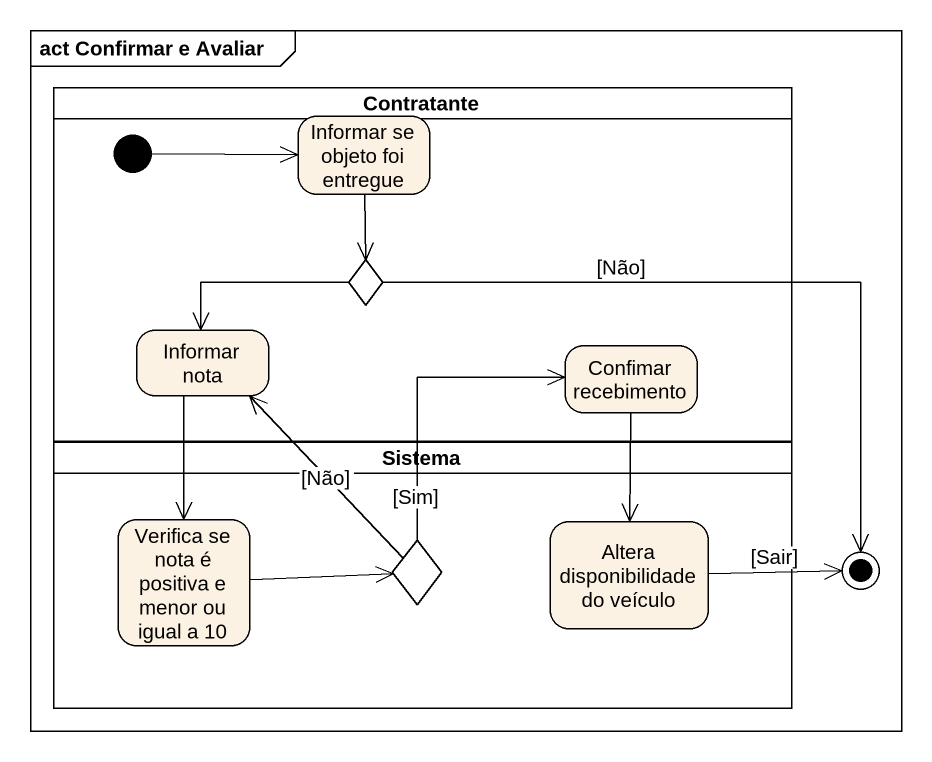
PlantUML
@startuml
mainframe act Confirmar e Avaliar
hide empty description
state Contratante <<partition>> {
  state "Informar se objeto foi entregue" as Informar_se_objeto_foi
  state choice1 <<choice>>
  state "Informar nota" as Informar_nota
  state "Confimar recebimento" as Confimar_recebimento
  [*] -right-> Informar_se_objeto_foi
}
state Sistema <<partition>> {
  state "Verifica se nota é positiva e menor ou igual a 10" as Verifica_se_nota_é_positiva
  state "Altera disponibilidade do veículo" as Altera_disponibilidade_do
  state choice2 <<choice>>
}
state final1 <<end>>
Informar_se_objeto_foi --> choice1
choice1 -left-> Informar_nota
choice1 -right-> final1 : [Não]
Informar_nota --> Verifica_se_nota_é_positiva
Confimar_recebimento --> Altera_disponibilidade_do
Verifica_se_nota_é_positiva -right-> choice2
Altera_disponibilidade_do -right-> final1 : [Sair]
choice2 -up-> Informar_nota : [Não]
choice2 -up-> Confimar_recebimento : [Sim]
@enduml
